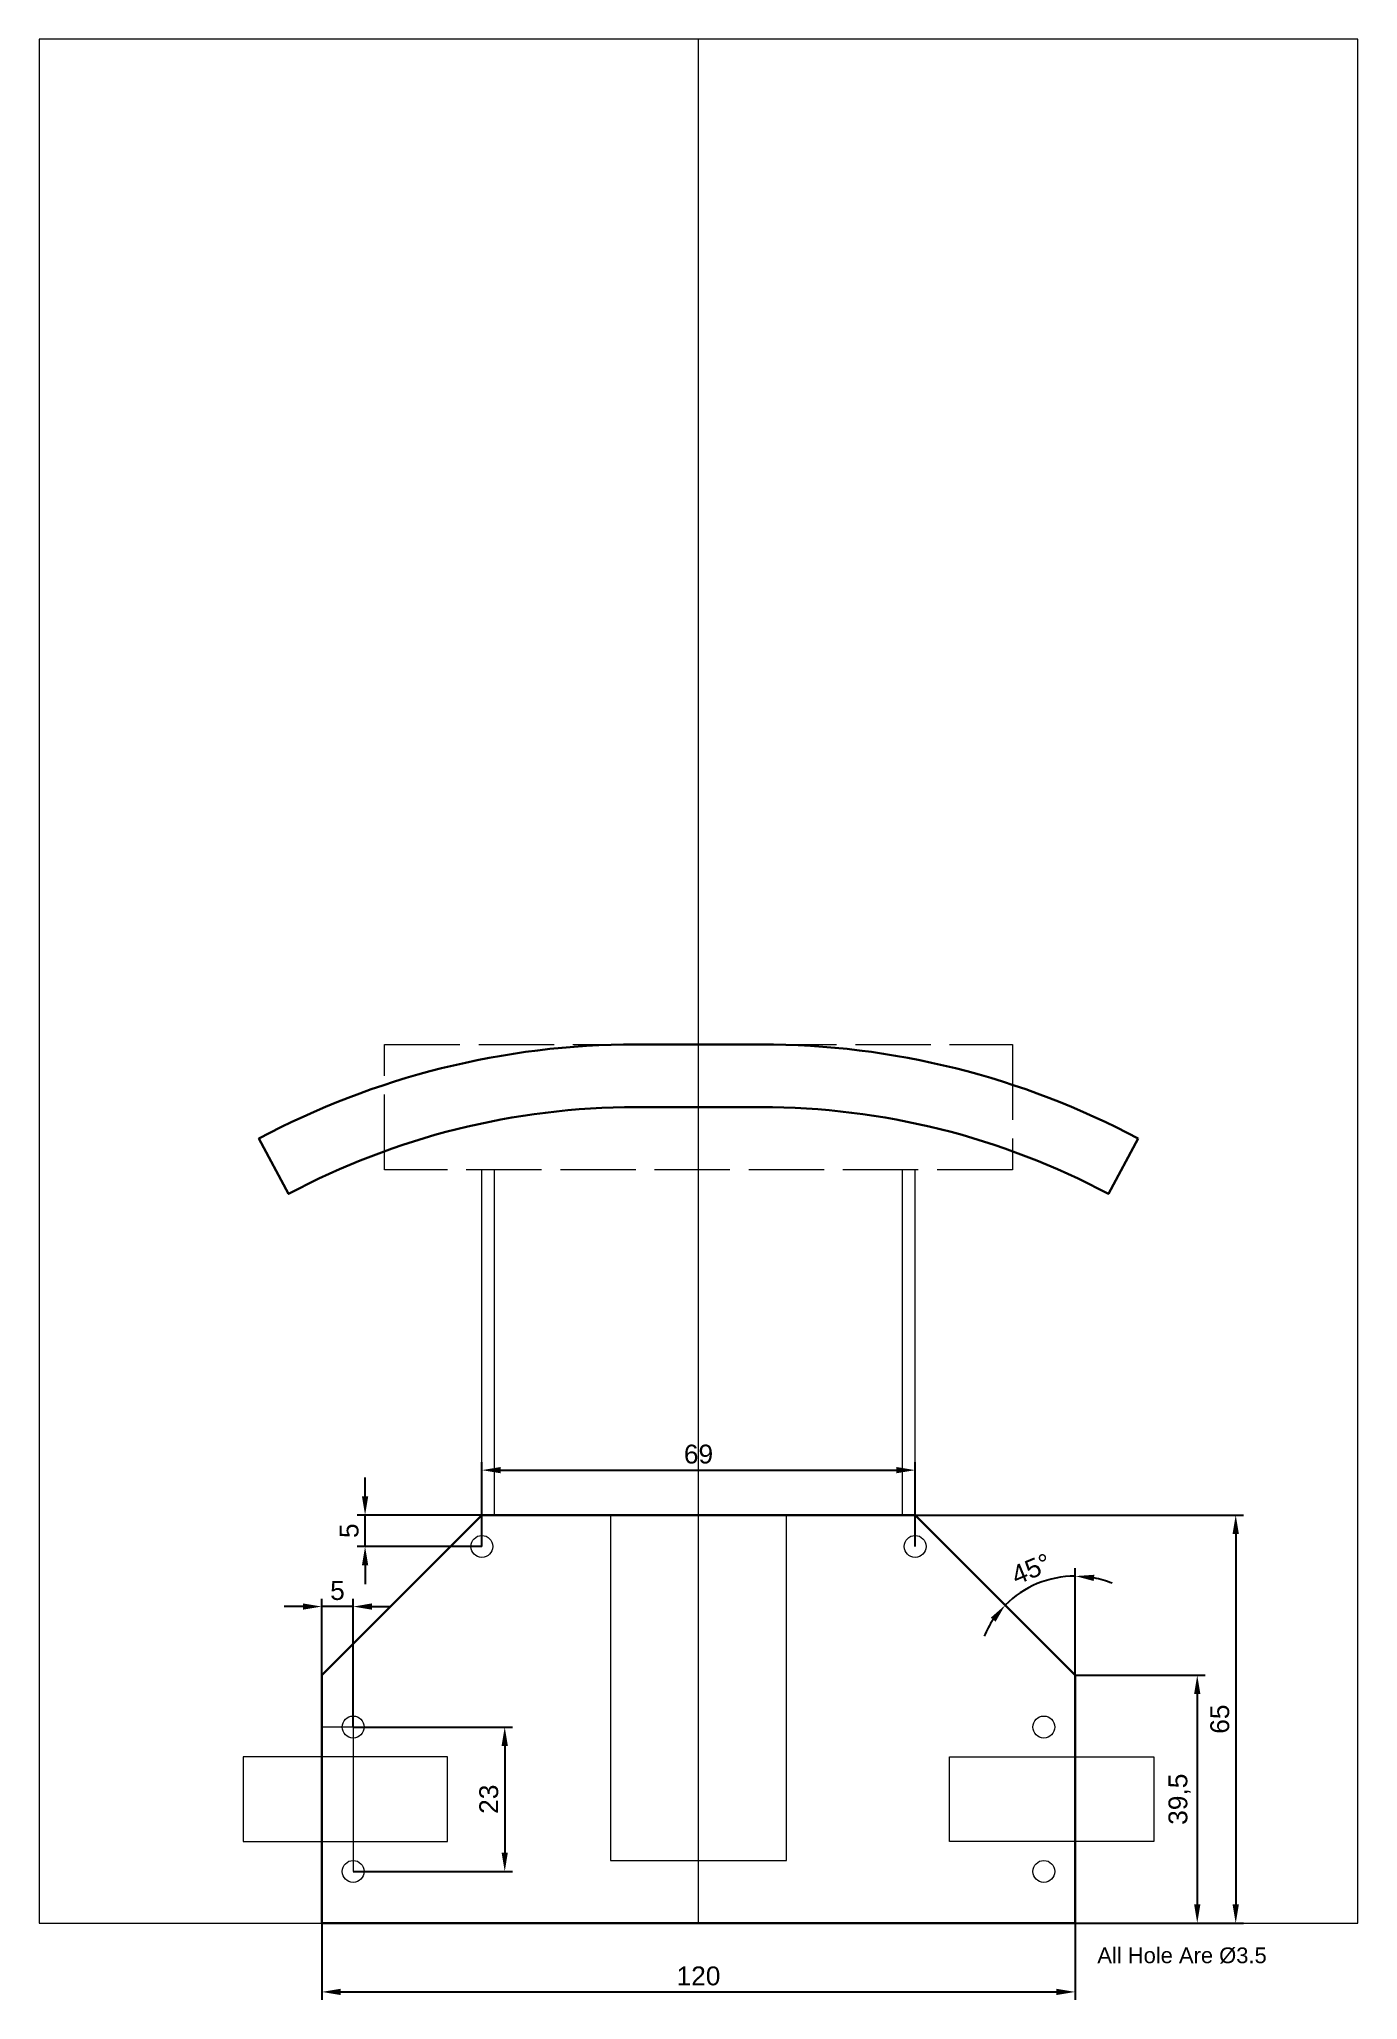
# Model space of a CAD drawing. Header units: millimetres. Extents: x 0 to 210, y -12 to 300.
import ezdxf

# ---------------------------------------------------------------- set-up
doc = ezdxf.new("R2010")
doc.units = ezdxf.units.MM
doc.linetypes.add('ACAD_ISO02W100', pattern=[15, 12, -3])
for name, color, linetype, lineweight in [('Koty', 7, 'Continuous', 9), ('Neviditelná', 4, 'ACAD_ISO02W100', 9), ('Obrys', 2, 'Continuous', 30)]:
    doc.layers.add(name, color=color, linetype=linetype, lineweight=lineweight)
doc.layers.add('pomocná', color=6, linetype='Continuous', lineweight=9, plot=False)
doc.styles.get("Standard").update_dxf_attribs({"font": 'arial.ttf'})
doc.dimstyles.new('Malé koty', dxfattribs={"dimtxt": 3, "dimasz": 3, "dimexe": 1.25, "dimexo": 0, "dimgap": 1, "dimtad": 1, "dimzin": 9, "dimtxsty": 'Standard', "dimcen": 2.5, "dimadec": 0, "dimazin": 0, "dimtm": 1e-09, "dimtfac": 1, "dimtmove": 1, "dimatfit": 3, "dimfxl": 1, "dimarcsym": 0})

# ---------------------------------------------------------------- blocks, each defined once
blk = doc.blocks.new('*D3')
at = {"layer": 'Defpoints', "color": 0, "transparency": 16777216}
for p in [(45, 0), (165, 0), (165, -10.93)]:
    blk.add_point(p, dxfattribs=at)
at = {"layer": 'Koty', "color": 0, "lineweight": -2, "transparency": 16777216}
for p, q in [((45, 0), (45, -12.18)), ((165, 0), (165, -12.18)), ((48, -10.93), (162, -10.93))]:
    blk.add_line(p, q, dxfattribs=at)
at = {"layer": 'Koty', "color": 0, "transparency": 16777216}
for points in [[(48, -10.43), (48, -11.43), (45, -10.93)], [(162, -10.43), (162, -11.43), (165, -10.93)]]:
    blk.add_solid(points, dxfattribs=at)
at = {"layer": 'Koty', "color": 0, "transparency": 16777216, "insert": (105, -8.4), "char_height": 3, "attachment_point": 5}
blk.add_mtext('120', dxfattribs=at)
blk = doc.blocks.new('*D4')
at = {"layer": 'Defpoints', "color": 0, "transparency": 16777216}
for p in [(139.5, 65), (139.5, 0), (190.56, 0)]:
    blk.add_point(p, dxfattribs=at)
at = {"layer": 'Koty', "color": 0, "lineweight": -2, "transparency": 16777216}
for p, q in [((139.5, 65), (191.81, 65)), ((190.56, 62), (190.56, 3)), ((139.5, 0), (191.81, 0))]:
    blk.add_line(p, q, dxfattribs=at)
at = {"layer": 'Koty', "color": 0, "transparency": 16777216}
for points in [[(190.06, 62), (191.06, 62), (190.56, 65)], [(190.06, 3), (191.06, 3), (190.56, 0)]]:
    blk.add_solid(points, dxfattribs=at)
at = {"layer": 'Koty', "color": 0, "transparency": 16777216, "insert": (188.03, 32.5), "char_height": 3, "attachment_point": 5, "rotation": 90}
blk.add_mtext('65', dxfattribs=at)
blk = doc.blocks.new('*D5')
at = {"layer": 'Defpoints', "color": 0, "transparency": 16777216}
for p in [(165, 39.5), (165, 0), (184.43, 0)]:
    blk.add_point(p, dxfattribs=at)
at = {"layer": 'Koty', "color": 0, "lineweight": -2, "transparency": 16777216}
for p, q in [((165, 39.5), (185.68, 39.5)), ((184.43, 36.5), (184.43, 3)), ((165, 0), (185.68, 0))]:
    blk.add_line(p, q, dxfattribs=at)
at = {"layer": 'Koty', "color": 0, "transparency": 16777216}
for points in [[(183.93, 36.5), (184.93, 36.5), (184.43, 39.5)], [(183.93, 3), (184.93, 3), (184.43, 0)]]:
    blk.add_solid(points, dxfattribs=at)
at = {"layer": 'Koty', "color": 0, "transparency": 16777216, "insert": (181.63, 19.75), "char_height": 3, "attachment_point": 5, "rotation": 90}
blk.add_mtext('39,5', dxfattribs=at)
blk = doc.blocks.new('*D6')
at = {"layer": 'Defpoints', "color": 0, "transparency": 16777216}
for p in [(50, 31.25), (50, 8.25), (74.14, 8.25)]:
    blk.add_point(p, dxfattribs=at)
at = {"layer": 'Koty', "color": 0, "lineweight": -2, "transparency": 16777216}
for p, q in [((50, 31.25), (75.39, 31.25)), ((74.14, 28.25), (74.14, 11.25)), ((50, 8.25), (75.39, 8.25))]:
    blk.add_line(p, q, dxfattribs=at)
at = {"layer": 'Koty', "color": 0, "transparency": 16777216}
for points in [[(73.64, 28.25), (74.64, 28.25), (74.14, 31.25)], [(73.64, 11.25), (74.64, 11.25), (74.14, 8.25)]]:
    blk.add_solid(points, dxfattribs=at)
at = {"layer": 'Koty', "color": 0, "transparency": 16777216, "insert": (71.61, 19.75), "char_height": 3, "attachment_point": 5, "rotation": 90}
blk.add_mtext('23', dxfattribs=at)
blk = doc.blocks.new('*D7')
at = {"layer": 'Defpoints', "color": 0, "transparency": 16777216}
for p in [(45, 50.43), (45, 31.25), (50, 31.25)]:
    blk.add_point(p, dxfattribs=at)
at = {"layer": 'Koty', "color": 0, "lineweight": -2, "transparency": 16777216}
for p, q in [((42, 50.43), (39, 50.43)), ((45, 31.25), (45, 51.68)), ((50, 50.43), (45, 50.43)), ((50, 31.25), (50, 51.68)), ((53, 50.43), (56, 50.43))]:
    blk.add_line(p, q, dxfattribs=at)
at = {"layer": 'Koty', "color": 0, "transparency": 16777216}
for points in [[(42, 50.93), (42, 49.93), (45, 50.43)], [(53, 50.93), (53, 49.93), (50, 50.43)]]:
    blk.add_solid(points, dxfattribs=at)
at = {"layer": 'Koty', "color": 0, "transparency": 16777216, "insert": (47.5, 52.96), "char_height": 3, "attachment_point": 5}
blk.add_mtext('5', dxfattribs=at)
blk = doc.blocks.new('*D9')
at = {"layer": 'Defpoints', "color": 0, "transparency": 16777216}
for p in [(51.9, 65), (70.5, 65), (70.5, 60)]:
    blk.add_point(p, dxfattribs=at)
at = {"layer": 'Koty', "color": 0, "lineweight": -2, "transparency": 16777216}
for p, q in [((51.9, 68), (51.9, 71)), ((70.5, 65), (50.65, 65)), ((51.9, 60), (51.9, 65)), ((70.5, 60), (50.65, 60)), ((51.9, 57), (51.9, 54))]:
    blk.add_line(p, q, dxfattribs=at)
at = {"layer": 'Koty', "color": 0, "transparency": 16777216}
for points in [[(51.4, 68), (52.4, 68), (51.9, 65)], [(51.4, 57), (52.4, 57), (51.9, 60)]]:
    blk.add_solid(points, dxfattribs=at)
at = {"layer": 'Koty', "color": 0, "transparency": 16777216, "insert": (49.37, 62.5), "char_height": 3, "attachment_point": 5, "rotation": 90}
blk.add_mtext('5', dxfattribs=at)
blk = doc.blocks.new('*D11')
at = {"layer": 'Defpoints', "color": 0, "transparency": 16777216}
for p in [(139.5, 65), (160.92, 54.74), (165, 39.5), (165, 39.5), (165, 0)]:
    blk.add_point(p, dxfattribs=at)
at = {"layer": 'Koty', "color": 0, "lineweight": -2, "transparency": 16777216}
blk.add_line((165, 39.5), (165, 56.53), dxfattribs=at)
for start, end in [(90, 135), (68.181, 79.0905), (145.9095, 156.819)]:
    blk.add_arc((165, 39.5), 15.78, start, end, dxfattribs=at)
at = {"layer": 'Koty', "color": 0, "transparency": 16777216}
for points in [[(167.94, 54.5), (168.03, 55.49), (165, 55.28)], [(151.55, 48.66), (152.32, 48.03), (153.84, 50.66)]]:
    blk.add_solid(points, dxfattribs=at)
at = {"layer": 'Koty', "color": 0, "transparency": 16777216, "insert": (157.99, 56.41), "char_height": 3, "attachment_point": 5, "rotation": 22.5}
blk.add_mtext('45°', dxfattribs=at)
blk = doc.blocks.new('*D13')
at = {"layer": 'Defpoints', "color": 0, "transparency": 16777216}
for p in [(139.5, 72.15), (70.5, 60), (139.5, 60)]:
    blk.add_point(p, dxfattribs=at)
at = {"layer": 'Koty', "color": 0, "lineweight": -2, "transparency": 16777216}
for p, q in [((70.5, 60), (70.5, 73.4)), ((73.5, 72.15), (136.5, 72.15)), ((139.5, 60), (139.5, 73.4))]:
    blk.add_line(p, q, dxfattribs=at)
at = {"layer": 'Koty', "color": 0, "transparency": 16777216}
for points in [[(73.5, 72.65), (73.5, 71.65), (70.5, 72.15)], [(136.5, 72.65), (136.5, 71.65), (139.5, 72.15)]]:
    blk.add_solid(points, dxfattribs=at)
at = {"layer": 'Koty', "color": 0, "transparency": 16777216, "insert": (105, 74.69), "char_height": 3, "attachment_point": 5}
blk.add_mtext('69', dxfattribs=at)

msp = doc.modelspace()

# ---------------------------------------------------------------- linework, layer by layer
at = {"layer": 'Neviditelná'}
msp.add_lwpolyline([(55, 139.952), (155, 139.952), (155, 119.952), (55, 119.952)], close=True, dxfattribs=at)
at = {"layer": 'Obrys'}
for p, q in [((45, 39.5), (70.5, 65)), ((165, 39.5), (139.5, 65))]:
    msp.add_line(p, q, dxfattribs=at)
msp.add_lwpolyline([(175, 124.952, 0.1231056), (115, 139.952), (105, 139.952), (95, 139.952, 0.1231056), (35, 124.952), (39.706, 116.129, -0.1231056), (95, 129.952), (105, 129.952), (115, 129.952, -0.1231056), (170.294, 116.129)], format="xyb", close=True, dxfattribs=at)
for points in [[(70.5, 65), (139.5, 65)], [(165, 39.5), (165, 0), (45, 0), (45, 39.5)]]:
    msp.add_lwpolyline(points, dxfattribs=at)
at = {"layer": 'pomocná'}
for p, q in [((105, 0), (105, 300)), ((70.5, 65), (70.5, 119.952)), ((72.5, 65), (72.5, 119.952)), ((137.5, 65), (137.5, 119.952)), ((139.5, 65), (139.5, 119.952)), ((70.5, 60), (70.5, 65)), ((70.5, 60), (65.5, 60)), ((50, 31.25), (45, 31.25)), ((50, 31.25), (50, 8.25))]:
    msp.add_line(p, q, dxfattribs=at)
for points in [[(0, 0), (210, 0), (210, 300), (0, 300)], [(91, 10), (119, 10), (119, 65), (91, 65)], [(32.5, 13), (65, 13), (65, 26.5), (32.5, 26.5)], [(65, 26.5), (45, 26.5), (45, 13), (65, 13)], [(177.5, 13), (145, 13), (145, 26.5), (177.5, 26.5)], [(145, 26.5), (165, 26.5), (165, 13), (145, 13)]]:
    msp.add_lwpolyline(points, close=True, dxfattribs=at)
for centre in [(70.5, 60), (139.5, 60), (50, 31.25), (160, 31.25), (50, 8.25), (160, 8.25)]:
    msp.add_circle(centre, 1.75, dxfattribs=at)

# ---------------------------------------------------------------- texts
at = {"layer": 'Koty', "insert": (168.517, -3.855), "char_height": 2.5, "attachment_point": 1}
msp.add_mtext_dynamic_manual_height_columns('All Hole Are %%C3.5', width=37.96962, gutter_width=12.5, heights=[0], dxfattribs=at)

# ---------------------------------------------------------------- dimensions: what is measured, and where the dimension line sits
at = {"layer": 'Koty'}
for base, p1, p2, picture, middle in [((139.5, 72.154), (70.5, 60), (139.5, 60), '*D13', (105, 74.686)), ((45, 50.43), (50, 31.25), (45, 31.25), '*D7', (47.5, 52.956)), ((165, -10.934), (45, 0), (165, 0), '*D3', (105, -8.403))]:
    dim = msp.add_linear_dim(base=base, p1=p1, p2=p2, dimstyle='Malé koty', dxfattribs=at)
    dim.commit()
    dim.dimension.update_dxf_attribs({"geometry": picture, "text_midpoint": middle})
for base, p1, p2, picture, middle in [((51.897, 65), (70.5, 60), (70.5, 65), '*D9', (49.371, 62.5)), ((190.558, 0), (139.5, 65), (139.5, 0), '*D4', (188.026, 32.5)), ((184.432, 0), (165, 39.5), (165, 0), '*D5', (181.629, 19.75)), ((74.141, 8.25), (50, 31.25), (50, 8.25), '*D6', (71.609, 19.75))]:
    dim = msp.add_linear_dim(base=base, p1=p1, p2=p2, angle=90, dimstyle='Malé koty', dxfattribs=at)
    dim.commit()
    dim.dimension.update_dxf_attribs({"geometry": picture, "text_midpoint": middle})
dim = msp.add_angular_dim_2l(base=(160.916, 54.742), line1=((165, 39.5), (165, 0)), line2=((165, 39.5), (139.5, 65)), dimstyle='Malé koty', dxfattribs=at)
dim.commit()
dim.dimension.update_dxf_attribs({"geometry": '*D11', "text_midpoint": (157.995, 56.412)})

doc.saveas('drawing.dxf')
